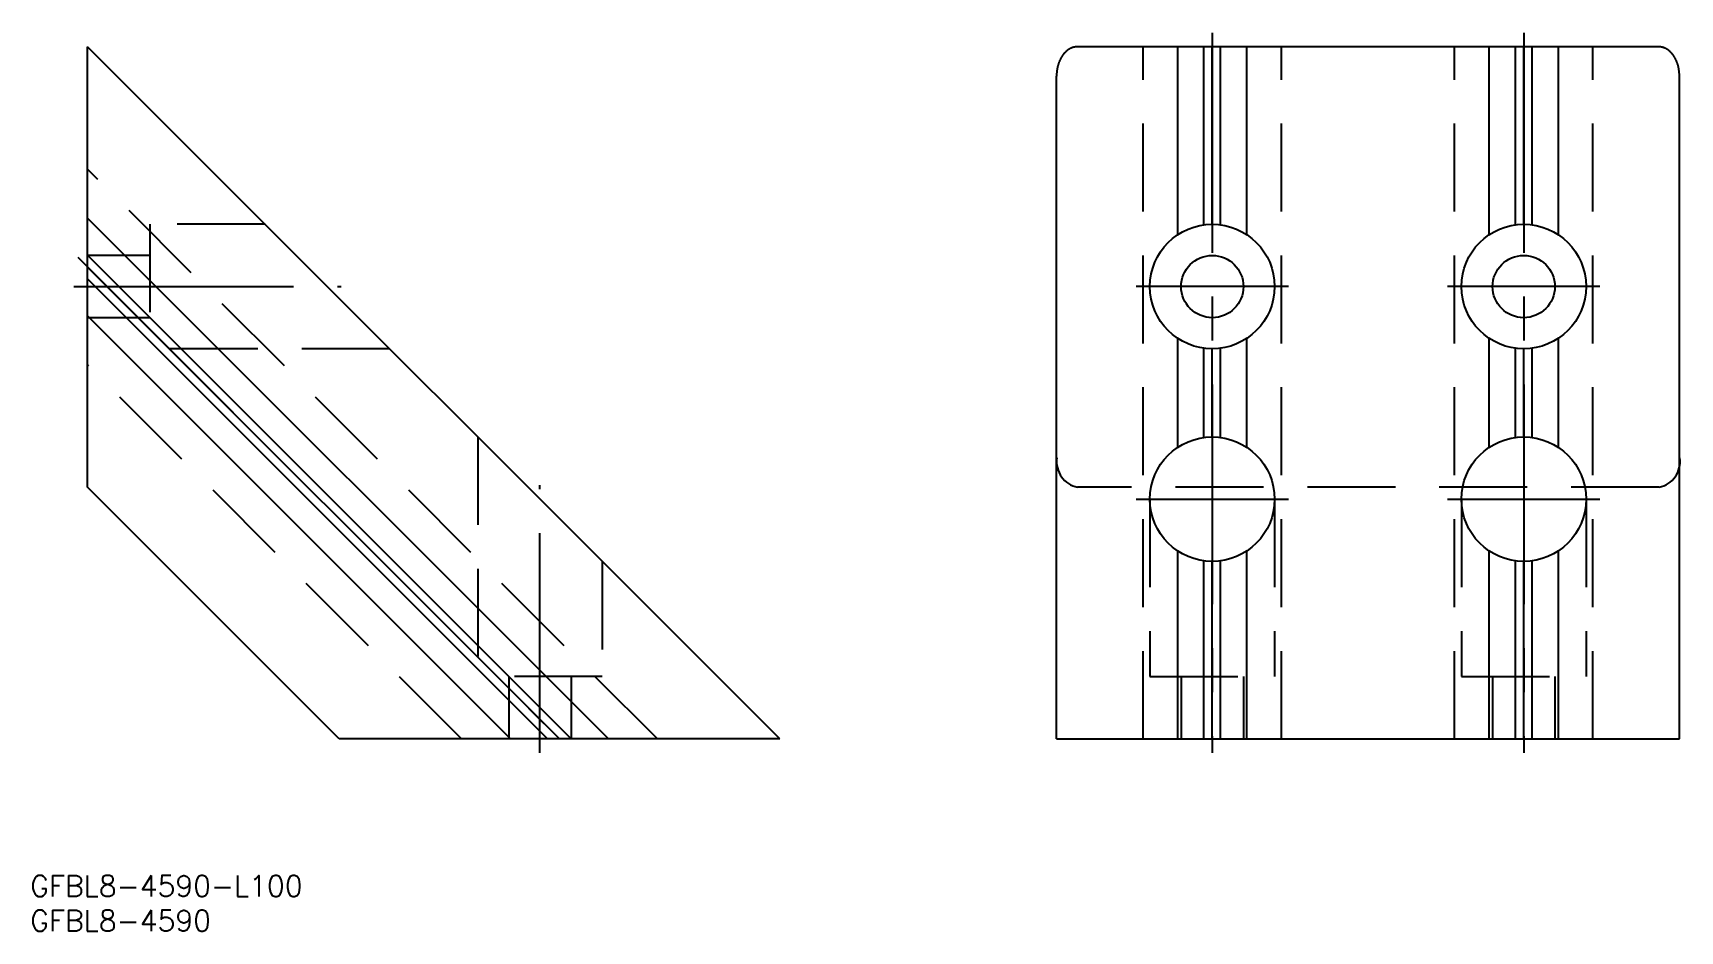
# Model space of a CAD drawing. Extents: x -44 to 194, y -28 to 102.
import ezdxf

# ---------------------------------------------------------------- set-up
doc = ezdxf.new("R2010")
doc.units = 0
doc.linetypes.add('CENTER', pattern=[50.8, 31.75, -6.35, 6.35, -6.35])
doc.linetypes.add('DASHED', pattern=[19.05, 12.7, -6.35])
doc.layers.get('0').update_dxf_attribs({"linetype": 'CONTINUOUS'})
doc.layers.add('CENTER', color=1, linetype='CONTINUOUS')
doc.styles.get("Standard").update_dxf_attribs({"font": 'txt.shx', "height": 3, "bigfont": 'bigfont.shx'})

# ---------------------------------------------------------------- blocks, each defined once
blk = doc.blocks.new('*U2')
at = {"color": 7, "linetype": 'CONTINUOUS'}
blk.add_text('GFBL8-4590-L100', height=3, dxfattribs=at).set_placement((-44.64, -22.76))
blk = doc.blocks.new('*U3')
at = {"color": 7, "linetype": 'CONTINUOUS'}
blk.add_text('GFBL8-4590', height=3, dxfattribs=at).set_placement((-44.64, -27.76))

msp = doc.modelspace()

# ---------------------------------------------------------------- linework, layer by layer
at = {"color": 7, "linetype": 'CONTINUOUS'}
for p, q in [((63.64, 0), (-36.36, 100)), ((-36.36, 36.36), (-36.36, 100)), ((190.64, 100), (106.64, 100)), ((121.14, 72.84), (121.14, 100)), ((124.93, 74.28), (124.93, 100)), ((126.14, 74.36), (126.14, 100)), ((127.35, 74.28), (127.35, 100)), ((131.14, 72.84), (131.14, 100)), ((166.14, 72.84), (166.14, 100)), ((169.93, 74.28), (169.93, 100)), ((171.14, 74.36), (171.14, 100)), ((172.35, 74.28), (172.35, 100)), ((176.14, 72.84), (176.14, 100)), ((103.64, 0), (103.64, 95.76)), ((193.64, 0), (193.64, 95.76)), ((38.89, 0), (-36.36, 75.25)), ((33.53, 0), (-36.36, 69.9)), ((31.82, 0), (-36.36, 68.18)), ((30.1, 0), (-36.36, 66.47)), ((24.75, 0), (-36.36, 61.11)), ((121.14, 42.12), (121.14, 57.88)), ((131.14, 42.12), (131.14, 57.88)), ((166.14, 42.12), (166.14, 57.88)), ((176.14, 42.12), (176.14, 57.88)), ((124.93, 43.56), (124.93, 56.44)), ((126.14, 43.64), (126.14, 56.36)), ((127.35, 43.56), (127.35, 56.44)), ((169.93, 43.56), (169.93, 56.44)), ((171.14, 43.64), (171.14, 56.36)), ((172.35, 43.56), (172.35, 56.44)), ((0, 0), (-36.36, 36.36)), ((121.14, 0), (121.14, 27.16)), ((131.14, 0), (131.14, 27.16)), ((166.14, 0), (166.14, 27.16)), ((176.14, 0), (176.14, 27.16)), ((124.93, 0), (124.93, 25.72)), ((126.14, 0), (126.14, 25.64)), ((127.35, 0), (127.35, 25.72)), ((169.93, 0), (169.93, 25.72)), ((171.14, 0), (171.14, 25.64)), ((172.35, 0), (172.35, 25.72)), ((63.64, 0), (0, 0)), ((103.64, 0), (193.64, 0))]:
    msp.add_line(p, q, dxfattribs=at)
at = {"color": 3, "linetype": 'DASHED'}
for p, q in [((116.14, 0), (116.14, 100)), ((136.14, 0), (136.14, 100)), ((161.14, 0), (161.14, 100)), ((181.14, 0), (181.14, 100)), ((45.96, 0), (-36.36, 82.32)), ((-27.36, 74.36), (-27.36, 56.36)), ((-10.72, 74.36), (-27.36, 74.36)), ((-27.36, 69.86), (-36.36, 69.86)), ((-27.36, 60.86), (-36.36, 60.86)), ((7.28, 56.36), (-27.36, 56.36)), ((17.68, 0), (-36.36, 54.04)), ((20, 43.64), (20, 9)), ((190.69, 36.36), (106.69, 36.36)), ((117.14, 34.64), (117.14, 9)), ((135.14, 34.64), (135.14, 9)), ((162.14, 34.64), (162.14, 9)), ((180.14, 34.64), (180.14, 9)), ((38, 25.64), (38, 9)), ((38, 9), (20, 9)), ((24.5, 9), (24.5, 0)), ((33.5, 9), (33.5, 0)), ((117.14, 9), (135.14, 9)), ((121.64, 9), (121.64, 0)), ((130.64, 9), (130.64, 0)), ((162.14, 9), (180.14, 9)), ((166.64, 9), (166.64, 0)), ((175.64, 9), (175.64, 0))]:
    msp.add_line(p, q, dxfattribs=at)
at = {"color": 7, "linetype": 'CONTINUOUS'}
for points in [[(106.64, 100, 0), (106.6, 100, 0), (106.56, 100, 0), (106.53, 100, 0), (106.49, 100, 0), (106.45, 99.99, 0), (106.42, 99.99, 0), (106.38, 99.99, 0), (106.34, 99.98, 0), (106.31, 99.98, 0), (106.27, 99.97, 0), (106.23, 99.96, 0), (106.2, 99.96, 0), (106.16, 99.95, 0), (106.13, 99.94, 0), (106.09, 99.93, 0), (106.05, 99.92, 0), (106.02, 99.91, 0), (105.98, 99.9, 0), (105.95, 99.89, 0), (105.91, 99.88, 0), (105.87, 99.86, 0), (105.84, 99.85, 0), (105.8, 99.83, 0), (105.77, 99.82, 0), (105.73, 99.8, 0), (105.7, 99.79, 0), (105.66, 99.77, 0), (105.63, 99.75, 0), (105.59, 99.74, 0), (105.56, 99.72, 0), (105.53, 99.7, 0), (105.49, 99.68, 0), (105.46, 99.66, 0), (105.42, 99.64, 0), (105.39, 99.62, 0), (105.36, 99.6, 0), (105.32, 99.57, 0), (105.29, 99.55, 0), (105.26, 99.53, 0), (105.22, 99.5, 0), (105.19, 99.48, 0), (105.16, 99.45, 0), (105.13, 99.43, 0), (105.1, 99.4, 0), (105.06, 99.37, 0), (105.03, 99.34, 0), (105, 99.32, 0), (104.97, 99.29, 0), (104.94, 99.26, 0), (104.91, 99.23, 0), (104.88, 99.2, 0), (104.85, 99.17, 0), (104.82, 99.14, 0), (104.79, 99.1, 0), (104.76, 99.07, 0), (104.74, 99.04, 0), (104.71, 99.01, 0), (104.68, 98.97, 0), (104.65, 98.94, 0), (104.62, 98.9, 0), (104.6, 98.87, 0), (104.57, 98.83, 0), (104.54, 98.8, 0), (104.52, 98.76, 0), (104.49, 98.72, 0), (104.47, 98.69, 0), (104.44, 98.65, 0), (104.42, 98.61, 0), (104.39, 98.57, 0), (104.37, 98.53, 0), (104.34, 98.49, 0), (104.32, 98.45, 0), (104.3, 98.41, 0), (104.27, 98.37, 0), (104.25, 98.33, 0), (104.23, 98.29, 0), (104.21, 98.25, 0), (104.19, 98.2, 0), (104.17, 98.16, 0), (104.14, 98.12, 0), (104.12, 98.07, 0), (104.1, 98.03, 0), (104.08, 97.99, 0), (104.07, 97.94, 0), (104.05, 97.9, 0), (104.03, 97.85, 0), (104.01, 97.81, 0), (103.99, 97.76, 0), (103.98, 97.71, 0), (103.96, 97.67, 0), (103.94, 97.62, 0), (103.93, 97.57, 0), (103.91, 97.53, 0), (103.9, 97.48, 0), (103.88, 97.43, 0), (103.87, 97.38, 0), (103.85, 97.34, 0), (103.84, 97.29, 0), (103.83, 97.24, 0), (103.81, 97.19, 0), (103.8, 97.14, 0), (103.79, 97.09, 0), (103.78, 97.04, 0), (103.77, 96.99, 0), (103.76, 96.94, 0), (103.75, 96.89, 0), (103.74, 96.84, 0), (103.73, 96.79, 0), (103.72, 96.74, 0), (103.71, 96.69, 0), (103.7, 96.64, 0), (103.7, 96.59, 0), (103.69, 96.54, 0), (103.68, 96.49, 0), (103.68, 96.43, 0), (103.67, 96.38, 0), (103.67, 96.33, 0), (103.66, 96.28, 0), (103.66, 96.23, 0), (103.65, 96.18, 0), (103.65, 96.12, 0), (103.65, 96.07, 0), (103.64, 96.02, 0), (103.64, 95.97, 0), (103.64, 95.92, 0), (103.64, 95.86, 0), (103.64, 95.81, 0), (103.64, 95.76, 0)], [(193.64, 95.76, 0), (193.64, 95.81, 0), (193.64, 95.86, 0), (193.64, 95.92, 0), (193.63, 95.97, 0), (193.63, 96.02, 0), (193.63, 96.07, 0), (193.63, 96.12, 0), (193.62, 96.18, 0), (193.62, 96.23, 0), (193.62, 96.28, 0), (193.61, 96.33, 0), (193.61, 96.38, 0), (193.6, 96.43, 0), (193.59, 96.49, 0), (193.59, 96.54, 0), (193.58, 96.59, 0), (193.57, 96.64, 0), (193.57, 96.69, 0), (193.56, 96.74, 0), (193.55, 96.79, 0), (193.54, 96.84, 0), (193.53, 96.89, 0), (193.52, 96.94, 0), (193.51, 96.99, 0), (193.5, 97.04, 0), (193.49, 97.09, 0), (193.48, 97.14, 0), (193.46, 97.19, 0), (193.45, 97.24, 0), (193.44, 97.29, 0), (193.43, 97.34, 0), (193.41, 97.38, 0), (193.4, 97.43, 0), (193.38, 97.48, 0), (193.37, 97.53, 0), (193.35, 97.57, 0), (193.34, 97.62, 0), (193.32, 97.67, 0), (193.3, 97.71, 0), (193.28, 97.76, 0), (193.27, 97.81, 0), (193.25, 97.85, 0), (193.23, 97.9, 0), (193.21, 97.94, 0), (193.19, 97.99, 0), (193.17, 98.03, 0), (193.15, 98.07, 0), (193.13, 98.12, 0), (193.11, 98.16, 0), (193.09, 98.2, 0), (193.07, 98.25, 0), (193.05, 98.29, 0), (193.03, 98.33, 0), (193, 98.37, 0), (192.98, 98.41, 0), (192.96, 98.45, 0), (192.94, 98.49, 0), (192.91, 98.53, 0), (192.89, 98.57, 0), (192.86, 98.61, 0), (192.84, 98.65, 0), (192.81, 98.69, 0), (192.79, 98.72, 0), (192.76, 98.76, 0), (192.73, 98.8, 0), (192.71, 98.83, 0), (192.68, 98.87, 0), (192.65, 98.9, 0), (192.63, 98.94, 0), (192.6, 98.97, 0), (192.57, 99.01, 0), (192.54, 99.04, 0), (192.51, 99.07, 0), (192.49, 99.1, 0), (192.46, 99.14, 0), (192.43, 99.17, 0), (192.4, 99.2, 0), (192.37, 99.23, 0), (192.34, 99.26, 0), (192.31, 99.29, 0), (192.28, 99.32, 0), (192.24, 99.34, 0), (192.21, 99.37, 0), (192.18, 99.4, 0), (192.15, 99.43, 0), (192.12, 99.45, 0), (192.09, 99.48, 0), (192.05, 99.5, 0), (192.02, 99.53, 0), (191.99, 99.55, 0), (191.96, 99.57, 0), (191.92, 99.6, 0), (191.89, 99.62, 0), (191.85, 99.64, 0), (191.82, 99.66, 0), (191.79, 99.68, 0), (191.75, 99.7, 0), (191.72, 99.72, 0), (191.68, 99.74, 0), (191.65, 99.75, 0), (191.62, 99.77, 0), (191.58, 99.79, 0), (191.54, 99.8, 0), (191.51, 99.82, 0), (191.47, 99.83, 0), (191.44, 99.85, 0), (191.4, 99.86, 0), (191.37, 99.88, 0), (191.33, 99.89, 0), (191.3, 99.9, 0), (191.26, 99.91, 0), (191.22, 99.92, 0), (191.19, 99.93, 0), (191.15, 99.94, 0), (191.12, 99.95, 0), (191.08, 99.96, 0), (191.04, 99.96, 0), (191.01, 99.97, 0), (190.97, 99.98, 0), (190.93, 99.98, 0), (190.9, 99.99, 0), (190.86, 99.99, 0), (190.82, 99.99, 0), (190.79, 100, 0), (190.75, 100, 0), (190.71, 100, 0), (190.68, 100, 0), (190.64, 100, 0)]]:
    msp.add_polyline3d(points, dxfattribs=at)
for centre, radius in [((126.14, 65.36), 9), ((171.14, 65.36), 9), ((126.14, 65.36), 4.5), ((171.14, 65.36), 4.5), ((126.14, 34.64), 9), ((171.14, 34.64), 9)]:
    msp.add_circle(centre, radius, dxfattribs=at)
at = {"color": 3, "linetype": 'DASHED'}
for centre, start, end in [((107.44, 40.07), 171.9504, 258.5779), ((189.94, 40.07), 281.4221, 8.0496)]:
    msp.add_arc(centre, 3.79, start, end, dxfattribs=at)
at = {"layer": 'CENTER', "color": 1, "linetype": 'CENTER'}
for p, q in [((126.14, 102), (126.14, -2)), ((171.14, 102), (171.14, -2)), ((-37.78, 69.59), (33.23, -1.41)), ((-38.36, 65.36), (0.28, 65.36)), ((137.14, 65.36), (115.14, 65.36)), ((182.14, 65.36), (160.14, 65.36)), ((29, -2), (29, 36.64)), ((115.14, 34.64), (137.14, 34.64)), ((160.14, 34.64), (182.14, 34.64))]:
    msp.add_line(p, q, dxfattribs=at)

# ---------------------------------------------------------------- block references
at = {"color": 7, "linetype": 'CONTINUOUS'}
for name in ['*U2', '*U3']:
    msp.add_blockref(name, (0, 0), dxfattribs=at)

doc.saveas('drawing.dxf')
